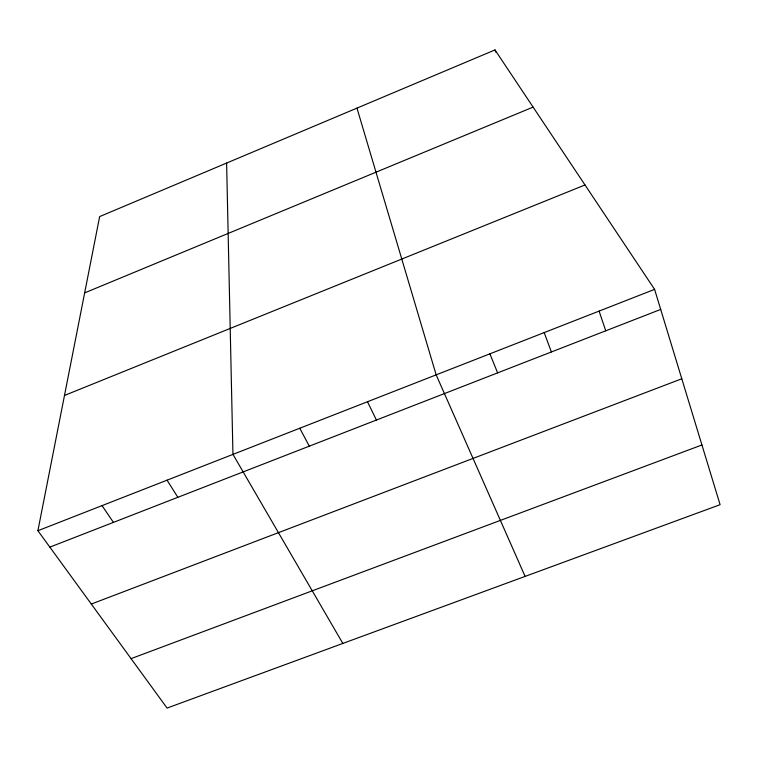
<?xml version="1.0" encoding="UTF-8"?>
<svg xmlns="http://www.w3.org/2000/svg" width="758" height="758" viewBox="0 0 758 758"><rect width="100%" height="100%" fill="white"/><g stroke="black" fill="none" stroke-linecap="round" stroke-linejoin="round"><path stroke-width="1.14" d="M37.9 530.723L99.649 216.589L494.993 49.924L654.599 289.376L720.1 504.686L167.073 708.076L37.9 530.723L654.599 289.376M84.659 292.882L533.101 107.105M64.487 395.458L584.996 184.961M49.848 547.124L660.692 309.425M91.311 604.05L681.793 378.773M131.068 658.636L701.936 444.974M102.046 505.624L113.425 522.385M167.054 480.174L177.846 497.314M342.834 643.438L232.952 454.383L226.614 163.065M299.761 428.242L309.321 446.159M367.488 401.74L376.413 420.046M525.105 576.402L436.163 374.859L356.971 108.11M489.886 353.834L497.627 372.879M544.187 332.582L551.398 351.958M494.993 49.924L495.76 52.15M599.095 311.102L605.746 330.801"/></g></svg>
